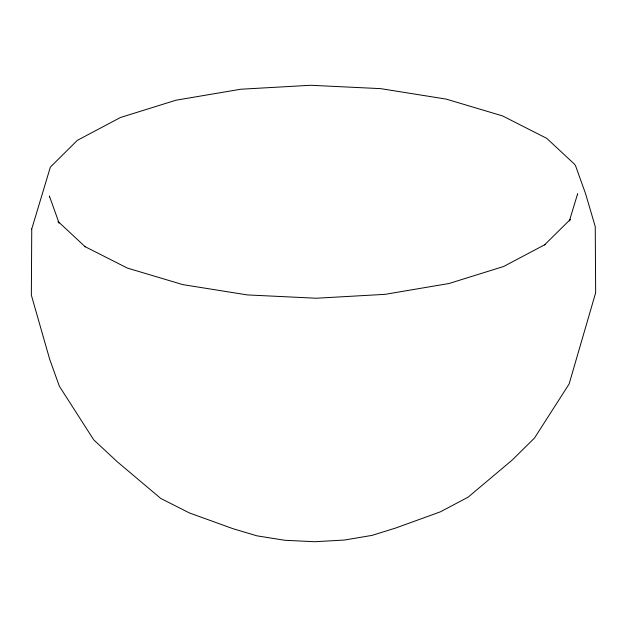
<?xml version="1.0" encoding="UTF-8"?>
<svg xmlns="http://www.w3.org/2000/svg" width="627" height="627" viewBox="0 0 627 627"><rect width="100%" height="100%" fill="white"/><g stroke="black" fill="none" stroke-linecap="round" stroke-linejoin="round"><path stroke-width="0.94" d="M577.498 194.738L577.639 193.767L569.355 220.955L570.382 219.364L544.565 244.875L545.302 244.444L503.599 266.506L448.94 283.522L385.049 294.345L316.282 298.233L247.328 294.917L182.888 284.634L127.344 268.066L84.48 246.364L85.217 246.787L58.052 221.496L59.079 223.071L49.361 195.961L49.502 196.933M31.75 228.933L31.35 295.121L49.627 359.075L59.33 386.161L93.729 439.856L117.1 461.621L160.747 498.434L189.338 512.91L232.899 528.663L256.945 535.834L284.846 540.286L314.707 541.72L344.482 540.043L372.14 535.356L395.809 527.981L440.295 511.867L468.11 497.156L512.29 459.975L534.51 438.03L569.097 384.045L595.65 292.778L595.25 226.59L585.579 193.727L575.57 165.802L574.544 164.227L546.783 138.379L502.533 115.909L446.134 99.09L380.691 88.642L310.671 85.28L240.846 89.222L175.968 100.21L120.462 117.5L77.372 140.33L50.356 167.119L31.75 228.933"/></g></svg>
